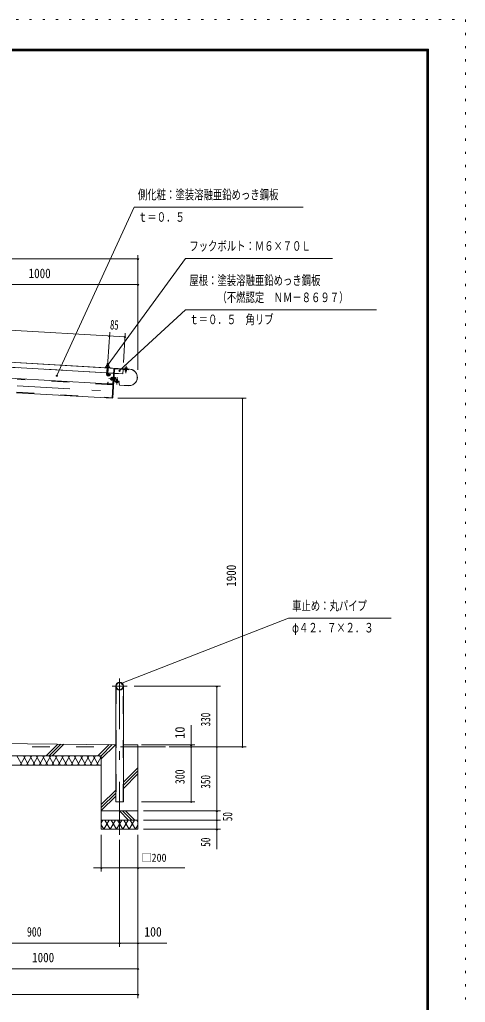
# Model space of a CAD drawing. Units: millimetres, scale not verified. Extents: x -23449 to 23452, y -10500 to 10500.
# Drawn here: x 17378 to 23452, y -2887 to 10500 of the extents above; entities that cross this region are included whole.
import ezdxf
from ezdxf.enums import TextEntityAlignment as Align

# ---------------------------------------------------------------- set-up
doc = ezdxf.new("R2010")
doc.units = ezdxf.units.MM
doc.header["$LTSCALE"] = 60
for name, pattern in [('USER2', [10, 4, -6]), ('USER3', [24, 12, -5, 2, -5]), ('USER4', [3, 0.5, -2.5])]:
    doc.linetypes.add(name, pattern=pattern)
for name, color, linetype, lineweight in [('0-6_2-0BOLD', 7, 'Continuous', 18), ('0-7_2-1HIDDEN', 3, 'USER2', 18), ('0-8_2-2CENTER', 3, 'USER3', 18), ('0-9_2-4THIN', 4, 'Continuous', 18), ('0-A_2-5DIM', 3, 'Continuous', 18), ('0-B_2-6HATCH', 2, 'Continuous', 18), ('0-C_F-F', 5, 'Continuous', 18), ('0-D_F-E_J_ADD', 5, 'USER4', 18)]:
    doc.layers.add(name, color=color, linetype=linetype, lineweight=lineweight)
doc.styles.add('ＭＳ ゴシック', font='')
doc.styles.get('ＭＳ ゴシック').set_extended_font_data('MS Gothic')

msp = doc.modelspace()

# ---------------------------------------------------------------- linework, layer by layer
at = {"layer": '0-6_2-0BOLD'}
for p, q in [((14105.44, 6013.78), (18875.02, 5738.77)), ((14121.59, 6011.6), (18838.76, 5739.61)), ((18564.38, 5687.81), (15910.67, 5840.83)), ((18569.85, 5777.15), (18570.59, 5789.94)), ((18586.8, 5789), (18586.06, 5776.21)), ((18651.53, 5532.54), (15806.26, 5696.59)), ((18568.27, 5755.2), (18563.23, 5667.91)), ((18566.87, 5731.03), (18583.72, 5730.06)), ((18580.08, 5666.94), (18585.12, 5754.23)), ((18581.23, 5686.84), (18660.16, 5682.29)), ((18660.16, 5682.28), (18585.28, 5686.6)), ((18588.82, 5678.38), (18587.84, 5661.41)), ((18651.94, 5678.75), (18593.04, 5682.14)), ((18595.81, 5646.51), (18613.22, 5655.27)), ((18640.54, 5342.11), (18663.3, 5736.7)), ((18655.71, 5674.52), (18647.99, 5540.75)), ((18671.28, 5736.25), (18648.83, 5346.88)), ((18658.72, 5657.32), (18666.71, 5656.86)), ((18788.84, 5742.49), (18788.91, 5743.73)), ((18817.13, 5712.32), (18818.33, 5732.77)), ((18819.46, 5747.24), (18819.97, 5755.96)), ((18834.38, 5755.12), (18833.87, 5746.39)), ((18643.77, 5536.98), (18584.86, 5540.38)), ((18627.84, 5599.62), (18642.32, 5598.79)), ((18643.4, 5617.52), (18628.92, 5618.35)), ((18647.57, 5602.87), (18642.86, 5608.15)), ((18643.15, 5613.14), (18647.86, 5607.87)), ((18646.63, 5586.65), (18650.63, 5586.42)), ((18666.6, 5585.5), (18662.6, 5585.73)), ((18667.28, 5597.35), (18679.27, 5596.66)), ((18680.35, 5615.39), (18668.36, 5616.08)), ((18696.27, 5566.01), (18695.78, 5557.29)), ((18710.68, 5565.19), (18710.19, 5556.47)), ((18640.54, 5342.11), (17336.44, 5417.3)), ((18648.83, 5346.88), (18640.85, 5347.33)), ((18686.83, 1419.93), (18686.83, -155.07)), ((16585.58, 643.98), (18686.83, 622.96)), ((18793.58, 621.89), (18990.2, 619.93)), ((18990.2, 594.93), (19365.2, 594.93)), ((18490.2, 344.93), (17240.21, 344.93)), ((18990.21, -280.07), (18490.2, -280.07)), ((18490.2, -405.07), (18990.21, -405.07))]:
    msp.add_line(p, q, dxfattribs=at)
for points in [[(18604.84, 5754.35), (18605.31, 5762.43), (18549.15, 5765.67), (18548.69, 5757.58)], [(18549.15, 5765.67), (18560.83, 5777.67), (18595.09, 5775.69), (18605.31, 5762.43)], [(18594.17, 5775.75), (18594.91, 5788.53), (18592.8, 5789.91), (18564.73, 5791.53), (18562.48, 5790.4), (18561.75, 5777.62)], [(18570.34, 5791.21), (18571.56, 5812.26), (18588.4, 5811.29), (18587.19, 5790.24)], [(18588.4, 5811.29), (18585.76, 5814.26), (18574.53, 5814.91), (18571.56, 5812.26)], [(18841.07, 5745.97), (18841.58, 5754.69), (18839.48, 5756.08), (18815.02, 5757.52), (18812.76, 5756.38), (18812.25, 5747.66)], [(18587.84, 5661.41), (18583.84, 5661.64), (18584.82, 5678.61)], [(18613.22, 5655.27), (18605.64, 5670.35), (18588.23, 5661.59)], [(18643.94, 5626.89), (18629.46, 5627.72), (18627.55, 5624.81), (18625.73, 5593.36), (18627.3, 5590.25), (18641.78, 5589.42)], [(18648.98, 5627.33), (18643.99, 5627.62), (18641.74, 5588.68), (18646.73, 5588.4)], [(18646.63, 5586.65), (18649.08, 5629.08), (18653.07, 5628.85)], [(18666.6, 5585.5), (18669.05, 5627.93), (18665.05, 5628.16)], [(18668.9, 5625.45), (18680.89, 5624.75), (18682.46, 5621.65), (18680.64, 5590.2), (18678.73, 5587.29), (18666.74, 5587.98)], [(18788.38, 5734.5), (18784.95, 5675.09), (18668.15, 5681.82)], [(18676.57, 5740.95), (18863.26, 5730.18), (18863.72, 5738.17)], [(18875.05, 5740.02), (18714.06, 5749.3), (18713.99, 5748.05)], [(18833.3, 5731.91), (18832.1, 5711.44), (18817.13, 5712.32), (18819.48, 5709.67), (18829.46, 5709.09), (18832.1, 5711.44)], [(18581.1, 5544.6), (18582.08, 5561.57), (18578.09, 5561.81), (18577.11, 5544.83)], [(18621.08, 5599.39), (18617.54, 5603.35), (18618.27, 5615.83), (18622.23, 5619.36)], [(18627.22, 5619.07), (18622.23, 5619.36), (18621.08, 5599.39), (18626.06, 5599.11)], [(18666.88, 5572.97), (18733.73, 5569.12), (18734.19, 5577.11), (18667.34, 5580.96)], [(18861.95, 5512.89), (18738.41, 5520.01), (18728.66, 5568.16), (18673.75, 5571.32), (18673.83, 5572.57)], [(18715.14, 5554.93), (18690.68, 5556.31), (18688.57, 5557.7), (18689.07, 5566.42)], [(18696.74, 5579.26), (18697.97, 5600.97), (18700.61, 5603.32), (18710.6, 5602.76), (18712.95, 5600.12)], [(18697.97, 5600.97), (18712.95, 5600.12), (18711.72, 5578.4)], [(18715.14, 5554.93), (18717.39, 5556.06), (18717.89, 5564.79)], [(18729.7, 5569.35), (18739.44, 5521.21), (18862.02, 5514.14)], [(18686.83, -155.07), (18793.58, -155.07), (18793.58, 1419.93)], [(18990.2, 619.93), (18990.2, -530.07), (18490.2, -530.07)], [(18490.2, -530.07), (18490.2, 469.93), (17240.21, 469.93), (17240.21, -680.07), (15740.21, -680.07), (15740.21, 469.93), (13990.21, 469.93)]]:
    msp.add_lwpolyline(points, dxfattribs=at)
for points in [[(18842.03, 5741.91), (18810.83, 5743.74), (18811.06, 5747.73), (18842.26, 5745.9)], [(18719.08, 5564.72), (18687.88, 5566.49), (18688.11, 5570.48), (18719.3, 5568.71)]]:
    msp.add_lwpolyline(points, close=True, dxfattribs=at)
for radius in [53.38, 47.62]:
    msp.add_circle((18740.2, 1419.93), radius, dxfattribs=at)
for centre, radius, start, end in [((18566.2, 5784.25), 7.19, 52.31554, 112.31554), ((18577.22, 5763.9), 26.87, 69.11256, 104.28848), ((18590.51, 5782.84), 7.19, 61.08405, 121.08405), ((18816.1, 5751.65), 5.79, 48.11542, 86.64685), ((18826, 5735.56), 21.27, 66.81824, 106.47868), ((18585.7, 5666.61), 22.5, 176.69928, 296.69928), ((18585.7, 5666.61), 5.62, 176.69928, 296.69928), ((18592.81, 5678.15), 8, 86.70229, 176.70438), ((18592.81, 5678.15), 4, 86.70058, 176.70526), ((18634.63, 5622.72), 7.19, 176.70164, 217.42847), ((18651.71, 5674.76), 4, 356.705, 86.705), ((18651.71, 5674.76), 8, 356.7045, 86.7045), ((18676.28, 5735.95), 13, 86.70334, 176.6996), ((18676.28, 5735.95), 5, 86.70148, 176.6944), ((18837.72, 5750.38), 5.79, 86.65154, 125.19777), ((18868.5, 5626.46), 113.75, 266.70016, 86.70016), ((18868.5, 5626.46), 112.5, 266.70016, 86.7), ((18585.09, 5544.37), 8, 176.7045, 266.70007), ((18585.09, 5544.37), 4, 176.705, 266.70058), ((18633.01, 5594.62), 7.19, 135.97482, 176.70164), ((18652.75, 5607.58), 26.15, 155.67531, 197.72612), ((18644, 5540.98), 8, 266.70007, 356.70476), ((18644, 5540.98), 4, 266.70058, 356.70526), ((18667.63, 5585.95), 13, 244.08128, 266.70229), ((18667.63, 5585.95), 5, 176.6946, 266.7023), ((18655.44, 5607.43), 26.15, 335.67531, 17.72612), ((18673.56, 5592.29), 7.19, 356.70164, 37.42847), ((18675.18, 5620.39), 7.19, 315.97482, 356.70164), ((18692.43, 5562.02), 5.79, 266.75764, 305.28908), ((18704.12, 5576.86), 21.27, 246.92278, 286.58322), ((18714.05, 5560.79), 5.79, 228.21002, 266.75626)]:
    msp.add_arc(centre, radius, start, end, dxfattribs=at)
at = {"layer": '0-7_2-1HIDDEN'}
for p, q in [((18564.45, 5689.06), (15910.74, 5842.08)), ((18660.23, 5683.54), (18581.3, 5688.09)), ((18785.03, 5676.33), (18668.22, 5683.07)), ((18651.12, 5525.55), (17343.5, 5600.94)), ((17336.84, 5424.29), (18640.95, 5349.09)), ((18692.58, 1419.93), (18692.58, -155.07)), ((18787.83, -155.07), (18787.83, 1419.93)), ((18990.21, 594.93), (13990.21, 594.93))]:
    msp.add_line(p, q, dxfattribs=at)
at = {"layer": '0-8_2-2CENTER'}
for p, q in [((18581.76, 5842.68), (18571.59, 5666.14)), ((18828.71, 5781.76), (18823.01, 5684.42)), ((18592.02, 5654.05), (18618.25, 5667.25)), ((18707.02, 5628), (18701.5, 5530.66)), ((17341.94, 5512.52), (18778.82, 5429.66)), ((18592.95, 5611.03), (18706.51, 5604.48)), ((18740.2, -604.92), (18740.2, 1523.31)), ((18843.58, 1419.93), (18636.83, 1419.93))]:
    msp.add_line(p, q, dxfattribs=at)
msp.add_arc((18585.7, 5666.61), 14.06, 176.70197, 296.69957, dxfattribs=at)
at = {"layer": '0-9_2-4THIN'}
for p, q in [((18573.16, 5813.7), (18571.86, 5791.12)), ((18585.67, 5790.33), (18586.97, 5812.9)), ((18569.79, 5755.11), (18568.39, 5730.95)), ((18582.2, 5730.15), (18583.59, 5754.32)), ((18819.01, 5710.2), (18820.32, 5732.66)), ((18831.31, 5732.03), (18829.99, 5709.56)), ((18626.21, 5601.6), (18618.72, 5602.03)), ((18619.59, 5617.01), (18627.07, 5616.58)), ((18700.08, 5602.85), (18698.74, 5579.15)), ((18709.72, 5578.52), (18711.07, 5602.23))]:
    msp.add_line(p, q, dxfattribs=at)
at = {"layer": '0-A_2-5DIM'}
for p, q in [((18940.21, 7944.93), (17884.55, 5651.61)), ((18940.21, 7944.93), (21240.21, 7944.93)), ((13990.2, 7239.93), (18990.2, 7239.93)), ((19000.2, 7239.93), (18980.2, 7239.93)), ((18990.2, 7289.93), (18990.2, 5731.38)), ((13990.2, 6889.93), (18990.2, 6889.93)), ((19000.2, 6889.93), (18980.2, 6889.93)), ((14221.69, 6444.64), (18814.06, 6179.84)), ((18581.76, 5842.65), (18604.79, 6241.99)), ((18611.91, 6192.07), (18591.91, 6192.07)), ((18816.94, 6229.76), (18793.91, 5830.42)), ((18824.06, 6179.84), (18804.06, 6179.84)), ((18592.72, 5802.67), (18572.72, 5802.67)), ((17894.55, 5651.61), (17874.55, 5651.61)), ((18748.98, 5718.42), (18728.98, 5718.42)), ((18714.5, 5344.93), (20465.2, 5344.93)), ((20425.2, 5344.93), (20405.2, 5344.93)), ((20415.2, 5344.93), (20415.2, 594.93)), ((18782.1, 1458.77), (18762.1, 1458.77)), ((20115.2, 1419.93), (18937.76, 1419.93)), ((20075.2, 1419.93), (20055.2, 1419.93)), ((20065.2, 1419.93), (20065.2, -800.07)), ((19715.2, -155.07), (19715.2, 889.93)), ((19765.2, 619.93), (19040.2, 619.93)), ((20465.2, 594.93), (19415.2, 594.93)), ((19725.2, 619.93), (19705.2, 619.93)), ((19725.2, 594.93), (19705.2, 594.93)), ((20075.2, 594.93), (20055.2, 594.93)), ((20425.2, 594.93), (20405.2, 594.93)), ((19765.2, -155.07), (19040.2, -155.07)), ((19725.2, -155.07), (19705.2, -155.07)), ((19065.21, -280.07), (20115.2, -280.07)), ((20075.2, -280.07), (20055.2, -280.07)), ((20115.2, -405.07), (19065.21, -405.07)), ((19065.21, -530.07), (20115.2, -530.07)), ((20075.2, -405.07), (20055.2, -405.07)), ((20075.2, -530.07), (20055.2, -530.07)), ((18490.2, -1105.07), (18490.2, -605.07)), ((18990.2, -2830.07), (18990.2, -605.07)), ((18740.2, -673.63), (18740.2, -2130.07)), ((19627.7, -1055.07), (18383.31, -1055.07)), ((18500.2, -1055.07), (18480.2, -1055.07)), ((19000.2, -1055.07), (18980.2, -1055.07)), ((16490.21, -2080.07), (19382.7, -2080.07)), ((18750.2, -2080.07), (18730.2, -2080.07)), ((19000.2, -2080.07), (18980.2, -2080.07)), ((18990.2, -2430.07), (13990.21, -2430.07)), ((19000.2, -2430.07), (18980.2, -2430.07)), ((13990.21, -2780.07), (18990.2, -2780.07)), ((19000.2, -2780.07), (18980.2, -2780.07))]:
    msp.add_line(p, q, dxfattribs=at)
for points in [[(21640.21, 7244.93), (19640.21, 7244.93), (18582.72, 5802.67)], [(18738.98, 5718.42), (19640.21, 6544.93), (22240.21, 6544.93)], [(18772.1, 1458.77), (21040.21, 2344.93), (22440.21, 2344.93)]]:
    msp.add_lwpolyline(points, dxfattribs=at)
for centre in [(18990.2, 7239.93), (18990.2, 6889.93), (18601.91, 6192.07), (18814.06, 6179.84), (18582.72, 5802.67), (17884.55, 5651.61), (18738.98, 5718.42), (20415.2, 5344.93), (18772.1, 1458.77), (20065.2, 1419.93), (19715.2, 619.93), (19715.2, 594.93), (20065.2, 594.93), (20415.2, 594.93), (19715.2, -155.07), (20065.2, -280.07), (20065.2, -405.07), (20065.2, -530.07), (18490.2, -1055.07), (18990.2, -1055.07), (18740.2, -2080.07), (18990.2, -2080.07), (18990.2, -2430.07), (18990.2, -2780.07)]:
    msp.add_arc(centre, 10, 180, 0, dxfattribs=at)
at = {"layer": '0-B_2-6HATCH'}
for p, q in [((17737, 469.93), (17897.92, 630.85)), ((17779.42, 469.93), (17939.93, 630.43)), ((17981.93, 630.01), (17821.85, 469.93)), ((18598.02, 623.85), (18444.1, 469.93)), ((18486.53, 469.93), (18640.03, 623.43)), ((18682.03, 623.01), (18490.2, 431.18)), ((17413.97, 344.93), (17341.8, 469.93)), ((17457.27, 469.93), (17385.1, 344.93)), ((17500.57, 344.93), (17428.4, 469.93)), ((17543.87, 469.93), (17471.71, 344.93)), ((17587.17, 344.93), (17515, 469.93)), ((17630.47, 469.93), (17558.31, 344.93)), ((17673.78, 344.93), (17601.61, 469.93)), ((17717.08, 469.93), (17644.91, 344.93)), ((17760.38, 344.93), (17688.21, 469.93)), ((17803.68, 469.93), (17731.51, 344.93)), ((17846.98, 344.93), (17774.81, 469.93)), ((17890.28, 469.93), (17818.11, 344.93)), ((17933.58, 344.93), (17861.42, 469.93)), ((17976.88, 469.93), (17904.72, 344.93)), ((18020.19, 344.93), (17948.02, 469.93)), ((18063.49, 469.93), (17991.32, 344.93)), ((18106.79, 344.93), (18034.62, 469.93)), ((18150.09, 469.93), (18077.92, 344.93)), ((18193.39, 344.93), (18121.22, 469.93)), ((18236.69, 469.93), (18164.52, 344.93)), ((18279.99, 344.93), (18207.83, 469.93)), ((18323.3, 469.93), (18251.13, 344.93)), ((18366.6, 344.93), (18294.43, 469.93)), ((18409.9, 469.93), (18337.73, 344.93)), ((18381.03, 469.93), (18453.2, 344.93)), ((18424.33, 344.93), (18490.2, 459.02)), ((18490.2, 430.83), (18467.63, 469.93)), ((18793.58, 112.3), (18990.2, 308.92)), ((18990.2, 266.5), (18793.58, 69.87)), ((18793.58, 27.45), (18990.2, 224.07)), ((18490.2, -191.08), (18686.83, 5.55)), ((18686.83, -36.88), (18490.2, -233.5)), ((18490.2, -275.93), (18686.83, -79.3)), ((18737, -280.07), (18862, -405.07)), ((18904.42, -405.07), (18779.42, -280.07)), ((18946.85, -405.07), (18821.85, -280.07)), ((18510.93, -405.07), (18490.2, -440.97)), ((18972.81, -405.07), (18990.2, -435.19))]:
    msp.add_line(p, q, dxfattribs=at)
for points in [[(18490.2, -469.16), (18525.37, -530.07), (18597.54, -405.07)], [(18684.14, -405.07), (18611.97, -530.07), (18539.8, -405.07)], [(18626.41, -405.07), (18698.57, -530.07), (18770.74, -405.07)], [(18857.35, -405.07), (18785.18, -530.07), (18713.01, -405.07)], [(18799.61, -405.07), (18871.78, -530.07), (18943.95, -405.07)], [(18990.2, -474.95), (18958.38, -530.07), (18886.21, -405.07)]]:
    msp.add_lwpolyline(points, dxfattribs=at)
at = {"layer": '0-C_F-F'}
for points in [[(22951.62, -10000), (-5748.38, -10000), (-5748.38, 10100), (22951.62, 10100)], [(22949.12, -9997.5), (-5745.88, -9997.5), (-5745.88, 10097.5), (22949.12, 10097.5)], [(22946.62, -9995), (22946.62, 10095), (-5743.38, 10095), (-5743.38, -9995)], [(22944.12, -9992.5), (-5740.88, -9992.5), (-5740.88, 10092.5), (22944.12, 10092.5)], [(22941.62, -9990), (22941.62, 10090), (-5738.38, 10090), (-5738.38, -9990)], [(22939.12, -9987.5), (-5735.88, -9987.5), (-5735.88, 10087.5), (22939.12, 10087.5)], [(22936.62, -9985), (22936.62, 10085), (-5733.38, 10085), (-5733.38, -9985)], [(22934.12, -9982.5), (-5730.88, -9982.5), (-5730.88, 10082.5), (22934.12, 10082.5)], [(22931.62, -9980), (-5728.38, -9980), (-5728.38, 10080), (22931.62, 10080)], [(22929.12, -9977.5), (-5725.88, -9977.5), (-5725.88, 10077.5), (22929.12, 10077.5)], [(22926.62, -9975), (22926.62, 10075), (-5723.38, 10075), (-5723.38, -9975)]]:
    msp.add_lwpolyline(points, close=True, dxfattribs=at)
at = {"layer": '0-D_F-E_J_ADD'}
msp.add_lwpolyline([(23451.62, -10500), (-6248.38, -10500), (-6248.38, 10500), (23451.62, 10500)], close=True, dxfattribs=at)

# ---------------------------------------------------------------- texts
at = {"layer": '0-A_2-5DIM', "color": 7, "style": 'ＭＳ ゴシック'}
for s, height, width, p in [('側化粧：塗装溶融亜鉛めっき鋼板', 130.2, 0.7, (18990.21, 8012.69)), ('ｔ＝０．５', 130.2, 0.7, (18990.21, 7707.69)), ('フックボルト：Ｍ６×７０Ｌ', 130.2, 0.7, (19690.21, 7312.69)), ('1000', 130.2, 0.85, (17499.9, 6939.93)), ('屋根：塗装溶融亜鉛めっき鋼板', 130.2, 0.7, (19690.21, 6844.61)), ('\u3000\u3000\u3000（不燃認定\u3000ＮＭ－８６９７）', 130.2, 0.7, (19690.21, 6612.7)), ('ｔ＝０．５\u3000角リブ', 130.2, 0.7, (19690.21, 6312.69)), ('車止め：丸パイプ', 130.2, 0.7, (21090.21, 2412.7)), ('φ４２．７×２．３', 130.2, 0.7, (21090.21, 2112.7)), ('□200', 110.7, 0.9, (19040.2, -1005.07)), ('900', 130.2, 0.75, (17477.58, -2030.07)), ('100', 130.2, 0.9, (19075.87, -2030.07)), ('1000', 130.2, 0.85, (17547.4, -2380.07))]:
    msp.add_text(s, height=height, dxfattribs=dict(at, width=width)).set_placement(p, align=Align.BOTTOM_LEFT)
for s, rotation, width, p in [('85', 356.7, 0.65, (18605.09, 6241.97)), ('1900', 90, 0.85, (20365.2, 2773.08)), ('330', 90, 0.7, (20015.2, 872.6)), ('10', 90, 0.95, (19665.2, 701.98)), ('300', 90, 0.75, (19665.2, 85.83)), ('350', 90, 0.7, (20015.2, 24.16)), ('50', 90, 0.7, (20315.2, -419.29)), ('50', 90, 0.7, (20015.2, -766.79))]:
    msp.add_text(s, height=130.2, rotation=rotation, dxfattribs=dict(at, width=width)).set_placement(p, align=Align.BOTTOM_LEFT)

doc.saveas('drawing.dxf')
